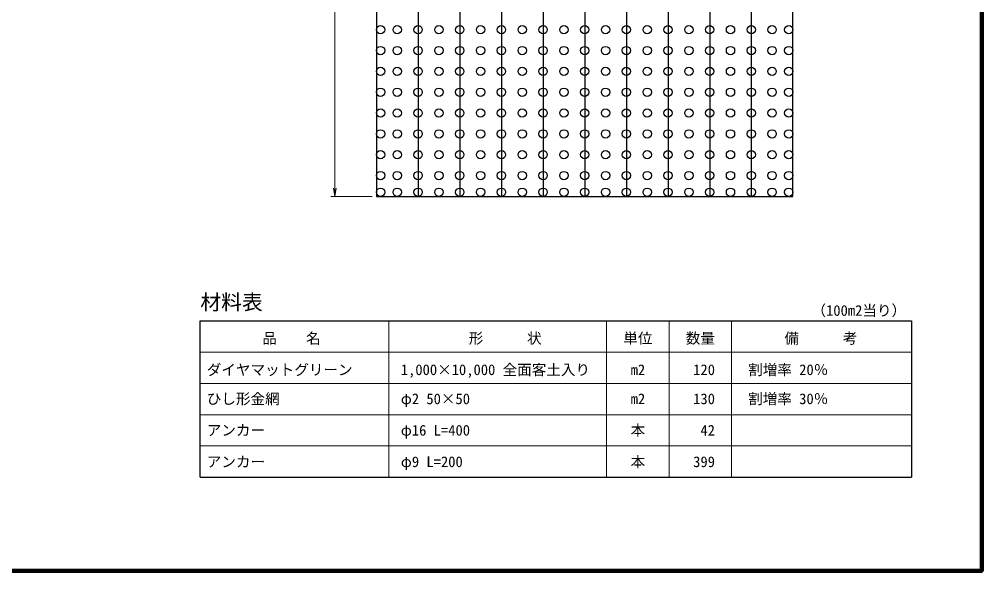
# Model space of a CAD drawing. Units: millimetres, scale not verified. Extents: x 690 to 40690, y 684 to 28809.
# Drawn here: x 17583 to 40690, y 684 to 13916 of the extents above; entities that cross this region are included whole.
import ezdxf
from ezdxf.enums import TextEntityAlignment as Align

# ---------------------------------------------------------------- set-up
doc = ezdxf.new("R2010")
doc.units = ezdxf.units.MM
doc.header["$LTSCALE"] = 100
doc.layers.add('C-MTR', color=5, linetype='Continuous')
doc.layers.add('C-MTR-TXT', color=5, linetype='Continuous')
for name, color, linetype, lineweight in [('C-MTR-FRAM', 5, 'Continuous', 25), ('C-MTR-LINE', 5, 'Continuous', 13), ('C-STR', 7, 'Continuous', 25), ('C-STR-DIM', 1, 'Continuous', 13), ('C-TTL', 2, 'Continuous', 140)]:
    doc.layers.add(name, color=color, linetype=linetype, lineweight=lineweight)
doc.styles.add('ＭＳ ゴシック', font='')
doc.styles.get('ＭＳ ゴシック').set_extended_font_data('MS Gothic')

msp = doc.modelspace()

# ---------------------------------------------------------------- linework, layer by layer
at = {"layer": 'C-MTR-FRAM'}
for p, q in [((21929.7, 2928.8), (21929.7, 6678.8)), ((21929.7, 6678.8), (39005.2, 6678.8)), ((39005.2, 6678.8), (39005.2, 2928.8)), ((21929.7, 2928.8), (39005.2, 2928.8))]:
    msp.add_line(p, q, dxfattribs=at)
at = {"layer": 'C-MTR-LINE'}
for p, q in [((26454.5, 6678.8), (26454.5, 2928.8)), ((31685.6, 6678.8), (31685.6, 2928.8)), ((33185.6, 6678.8), (33185.6, 2928.8)), ((34685.6, 6678.8), (34685.6, 2928.8)), ((21929.7, 5928.8), (39005.2, 5928.8)), ((21929.7, 5178.8), (39005.2, 5178.8)), ((21929.7, 4428.8), (39005.2, 4428.8)), ((21929.7, 3678.8), (39005.2, 3678.8))]:
    msp.add_line(p, q, dxfattribs=at)
at = {"layer": 'C-STR'}
for p, q in [((26158.6, 19666.3), (26158.6, 9666.3)), ((27158.6, 19666.3), (27158.6, 9666.3)), ((28158.6, 19666.3), (28158.6, 9666.3)), ((29158.6, 19666.3), (29158.6, 9666.3)), ((30158.6, 19666.3), (30158.6, 9666.3)), ((31158.6, 19666.3), (31158.6, 9666.3)), ((32158.6, 19666.3), (32158.6, 9666.3)), ((33158.6, 19666.3), (33158.6, 9666.3)), ((34158.6, 19666.3), (34158.6, 9666.3)), ((35158.6, 19666.3), (35158.6, 9666.3)), ((36158.6, 9666.3), (36158.6, 19666.3)), ((26158.6, 9666.3), (36158.6, 9666.3))]:
    msp.add_line(p, q, dxfattribs=at)
for centre in [(26258.6, 13666.3), (26658.6, 13666.3), (27158.6, 13666.3), (27658.6, 13666.3), (28158.6, 13666.3), (28658.6, 13666.3), (29158.6, 13666.3), (29658.6, 13666.3), (30158.6, 13666.3), (30658.6, 13666.3), (31158.6, 13666.3), (31658.6, 13666.3), (32158.6, 13666.3), (32658.6, 13666.3), (33158.6, 13666.3), (33658.6, 13666.3), (34158.6, 13666.3), (34658.6, 13666.3), (35158.6, 13666.3), (35658.6, 13666.3), (36058.6, 13666.3), (26258.6, 13166.3), (26658.6, 13166.3), (27158.6, 13166.3), (27658.6, 13166.3), (28158.6, 13166.3), (28658.6, 13166.3), (29158.6, 13166.3), (29658.6, 13166.3), (30158.6, 13166.3), (30658.6, 13166.3), (31158.6, 13166.3), (31658.6, 13166.3), (32158.6, 13166.3), (32658.6, 13166.3), (33158.6, 13166.3), (33658.6, 13166.3), (34158.6, 13166.3), (34658.6, 13166.3), (35158.6, 13166.3), (35658.6, 13166.3), (36058.6, 13166.3), (26258.6, 12666.3), (26658.6, 12666.3), (27158.6, 12666.3), (27658.6, 12666.3), (28158.6, 12666.3), (28658.6, 12666.3), (29158.6, 12666.3), (29658.6, 12666.3), (30158.6, 12666.3), (30658.6, 12666.3), (31158.6, 12666.3), (31658.6, 12666.3), (32158.6, 12666.3), (32658.6, 12666.3), (33158.6, 12666.3), (33658.6, 12666.3), (34158.6, 12666.3), (34658.6, 12666.3), (35158.6, 12666.3), (35658.6, 12666.3), (36058.6, 12666.3), (26258.6, 12166.3), (26658.6, 12166.3), (27158.6, 12166.3), (27658.6, 12166.3), (28158.6, 12166.3), (28658.6, 12166.3), (29158.6, 12166.3), (29658.6, 12166.3), (30158.6, 12166.3), (30658.6, 12166.3), (31158.6, 12166.3), (31658.6, 12166.3), (32158.6, 12166.3), (32658.6, 12166.3), (33158.6, 12166.3), (33658.6, 12166.3), (34158.6, 12166.3), (34658.6, 12166.3), (35158.6, 12166.3), (35658.6, 12166.3), (36058.6, 12166.3), (26258.6, 11666.3), (26658.6, 11666.3), (27158.6, 11666.3), (27658.6, 11666.3), (28158.6, 11666.3), (28658.6, 11666.3), (29158.6, 11666.3), (29658.6, 11666.3), (30158.6, 11666.3), (30658.6, 11666.3), (31158.6, 11666.3), (31658.6, 11666.3), (32158.6, 11666.3), (32658.6, 11666.3), (33158.6, 11666.3), (33658.6, 11666.3), (34158.6, 11666.3), (34658.6, 11666.3), (35158.6, 11666.3), (35658.6, 11666.3), (36058.6, 11666.3), (26258.6, 11166.3), (26658.6, 11166.3), (27158.6, 11166.3), (27658.6, 11166.3), (28158.6, 11166.3), (28658.6, 11166.3), (29158.6, 11166.3), (29658.6, 11166.3), (30158.6, 11166.3), (30658.6, 11166.3), (31158.6, 11166.3), (31658.6, 11166.3), (32158.6, 11166.3), (32658.6, 11166.3), (33158.6, 11166.3), (33658.6, 11166.3), (34158.6, 11166.3), (34658.6, 11166.3), (35158.6, 11166.3), (35658.6, 11166.3), (36058.6, 11166.3), (26258.6, 10666.3), (26658.6, 10666.3), (27158.6, 10666.3), (27658.6, 10666.3), (28158.6, 10666.3), (28658.6, 10666.3), (29158.6, 10666.3), (29658.6, 10666.3), (30158.6, 10666.3), (30658.6, 10666.3), (31158.6, 10666.3), (31658.6, 10666.3), (32158.6, 10666.3), (32658.6, 10666.3), (33158.6, 10666.3), (33658.6, 10666.3), (34158.6, 10666.3), (34658.6, 10666.3), (35158.6, 10666.3), (35658.6, 10666.3), (36058.6, 10666.3), (26258.6, 10166.3), (26658.6, 10166.3), (27158.6, 10166.3), (27658.6, 10166.3), (28158.6, 10166.3), (28658.6, 10166.3), (29158.6, 10166.3), (29658.6, 10166.3), (30158.6, 10166.3), (30658.6, 10166.3), (31158.6, 10166.3), (31658.6, 10166.3), (32158.6, 10166.3), (32658.6, 10166.3), (33158.6, 10166.3), (33658.6, 10166.3), (34158.6, 10166.3), (34658.6, 10166.3), (35158.6, 10166.3), (35658.6, 10166.3), (36058.6, 10166.3), (26258.6, 9766.3), (26658.6, 9766.3), (27158.6, 9766.3), (27658.6, 9766.3), (28158.6, 9766.3), (28658.6, 9766.3), (29158.6, 9766.3), (29658.6, 9766.3), (30158.6, 9766.3), (30658.6, 9766.3), (31158.6, 9766.3), (31658.6, 9766.3), (32158.6, 9766.3), (32658.6, 9766.3), (33158.6, 9766.3), (33658.6, 9766.3), (34158.6, 9766.3), (34658.6, 9766.3), (35158.6, 9766.3), (35658.6, 9766.3), (36058.6, 9766.3)]:
    msp.add_circle(centre, 100, dxfattribs=at)
at = {"layer": 'C-STR-DIM'}
for p, q in [((25159.9, 19666.3), (25159.9, 9666.3)), ((26058.6, 9666.3), (25059.9, 9666.3))]:
    msp.add_line(p, q, dxfattribs=at)
msp.add_lwpolyline([(25126.5, 9866.3), (25159.9, 9666.3), (25193.2, 9866.3)], dxfattribs=at)
at = {"layer": 'C-TTL'}
msp.add_lwpolyline([(690.4, 684.1), (40690.4, 684.1), (40690.4, 28384.1), (690.4, 28384.1)], close=True, dxfattribs=at)

# ---------------------------------------------------------------- texts
at = {"layer": 'C-MTR', "style": 'ＭＳ ゴシック'}
msp.add_text('材料表', height=366.6, dxfattribs=at).set_placement((21929.7, 7128.8), align=Align.MIDDLE_LEFT)
at = {"layer": 'C-MTR-TXT', "style": 'ＭＳ ゴシック'}
for s, p in [('（100m2当り）', (37739, 6928.8)), ('\u3000品\u3000\u3000名\u3000', (24118.2, 6261.3)), ('形\u3000\u3000\u3000状', (29248, 6261.3)), ('単位', (32435.6, 6261.3)), ('数量', (33935.6, 6261.3)), ('\u3000備\u3000\u3000\u3000考\u3000', (36829.3, 6261.3)), ('m2', (32435.6, 5506.9)), ('割増率 20％', (36044.4, 5506.9)), ('m2', (32435.6, 4809.4)), ('割増率 30％', (36044.4, 4809.4)), ('本', (32435.6, 4055)), ('本', (32435.6, 3298.7))]:
    msp.add_text(s, height=256.6, dxfattribs=at).set_placement(p, align=Align.MIDDLE_CENTER)
for s, p in [('ダイヤマットグリーン', (22085.3, 5506.9)), ('1,000×10,000 全面客土入り', (26743.3, 5506.9)), ('ひし形金網', (22085.3, 4809.4)), ('φ2 50×50', (26743.3, 4809.4)), ('アンカー', (22085.3, 4055)), ('φ16 L=400', (26743.3, 4055)), ('アンカー', (22085.3, 3298.7)), ('φ9 L=200', (26743.3, 3298.7))]:
    msp.add_text(s, height=256.6, dxfattribs=at).set_placement(p, align=Align.MIDDLE_LEFT)
for s, p in [('120', (34285.9, 5506.9)), ('130', (34285.9, 4809.4)), ('42', (34285.9, 4055)), ('399', (34285.9, 3298.7))]:
    msp.add_text(s, height=256.6, dxfattribs=at).set_placement(p, align=Align.MIDDLE_RIGHT)

doc.saveas('drawing.dxf')
